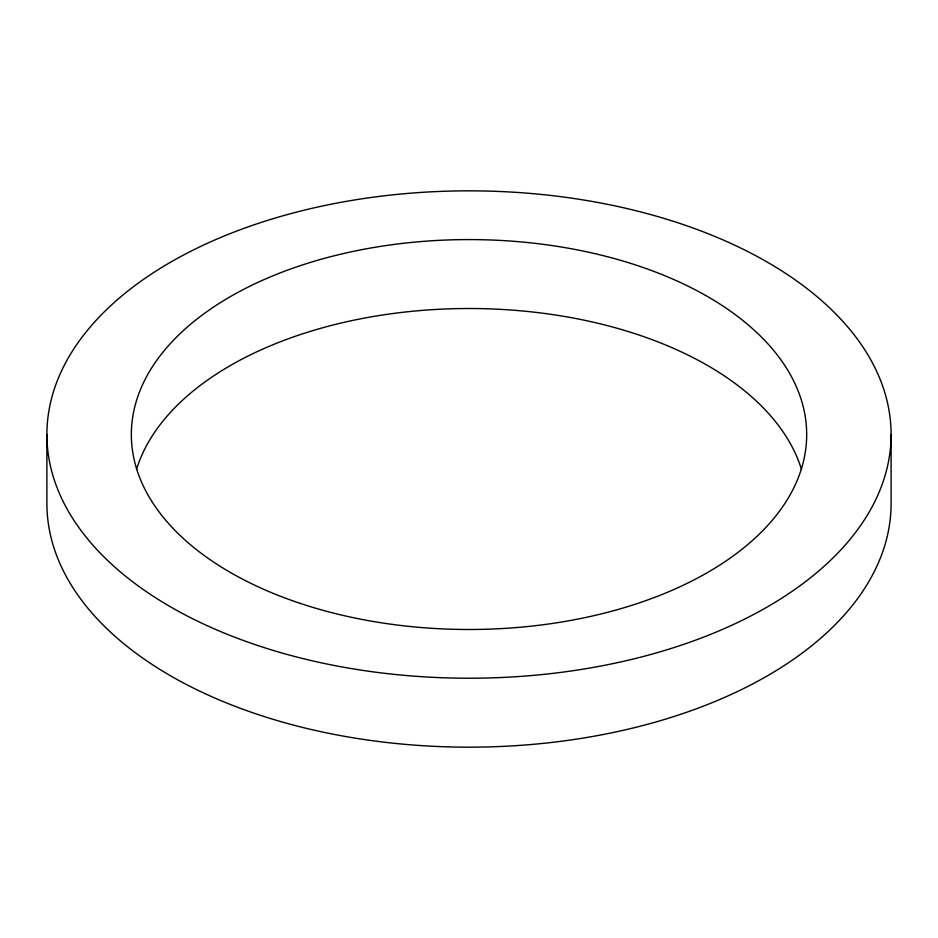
<?xml version="1.0" encoding="UTF-8"?>
<svg xmlns="http://www.w3.org/2000/svg" width="938" height="938" viewBox="0 0 938 938"><rect width="100%" height="100%" fill="white"/><g stroke="black" fill="none" stroke-linecap="round" stroke-linejoin="round"><path stroke-width="1.41" d="M891.1 434.54A422.1 243.692 0 0 1 257.95 645.579A422.1 243.692 0 0 1 257.95 223.49A422.1 243.692 0 0 1 891.1 434.54L891.1 503.46A422.1 243.692 0 0 1 469 747.164A422.1 243.692 0 0 1 46.9 503.46L46.9 434.54M136.467 469.563A337.68 194.963 0 0 1 469 308.508A337.68 194.963 0 0 1 801.533 469.563M300.16 603.369A337.68 194.963 0 0 0 806.68 434.54A337.68 194.963 0 0 0 300.16 265.7A337.68 194.963 0 0 0 300.16 603.369"/></g></svg>
